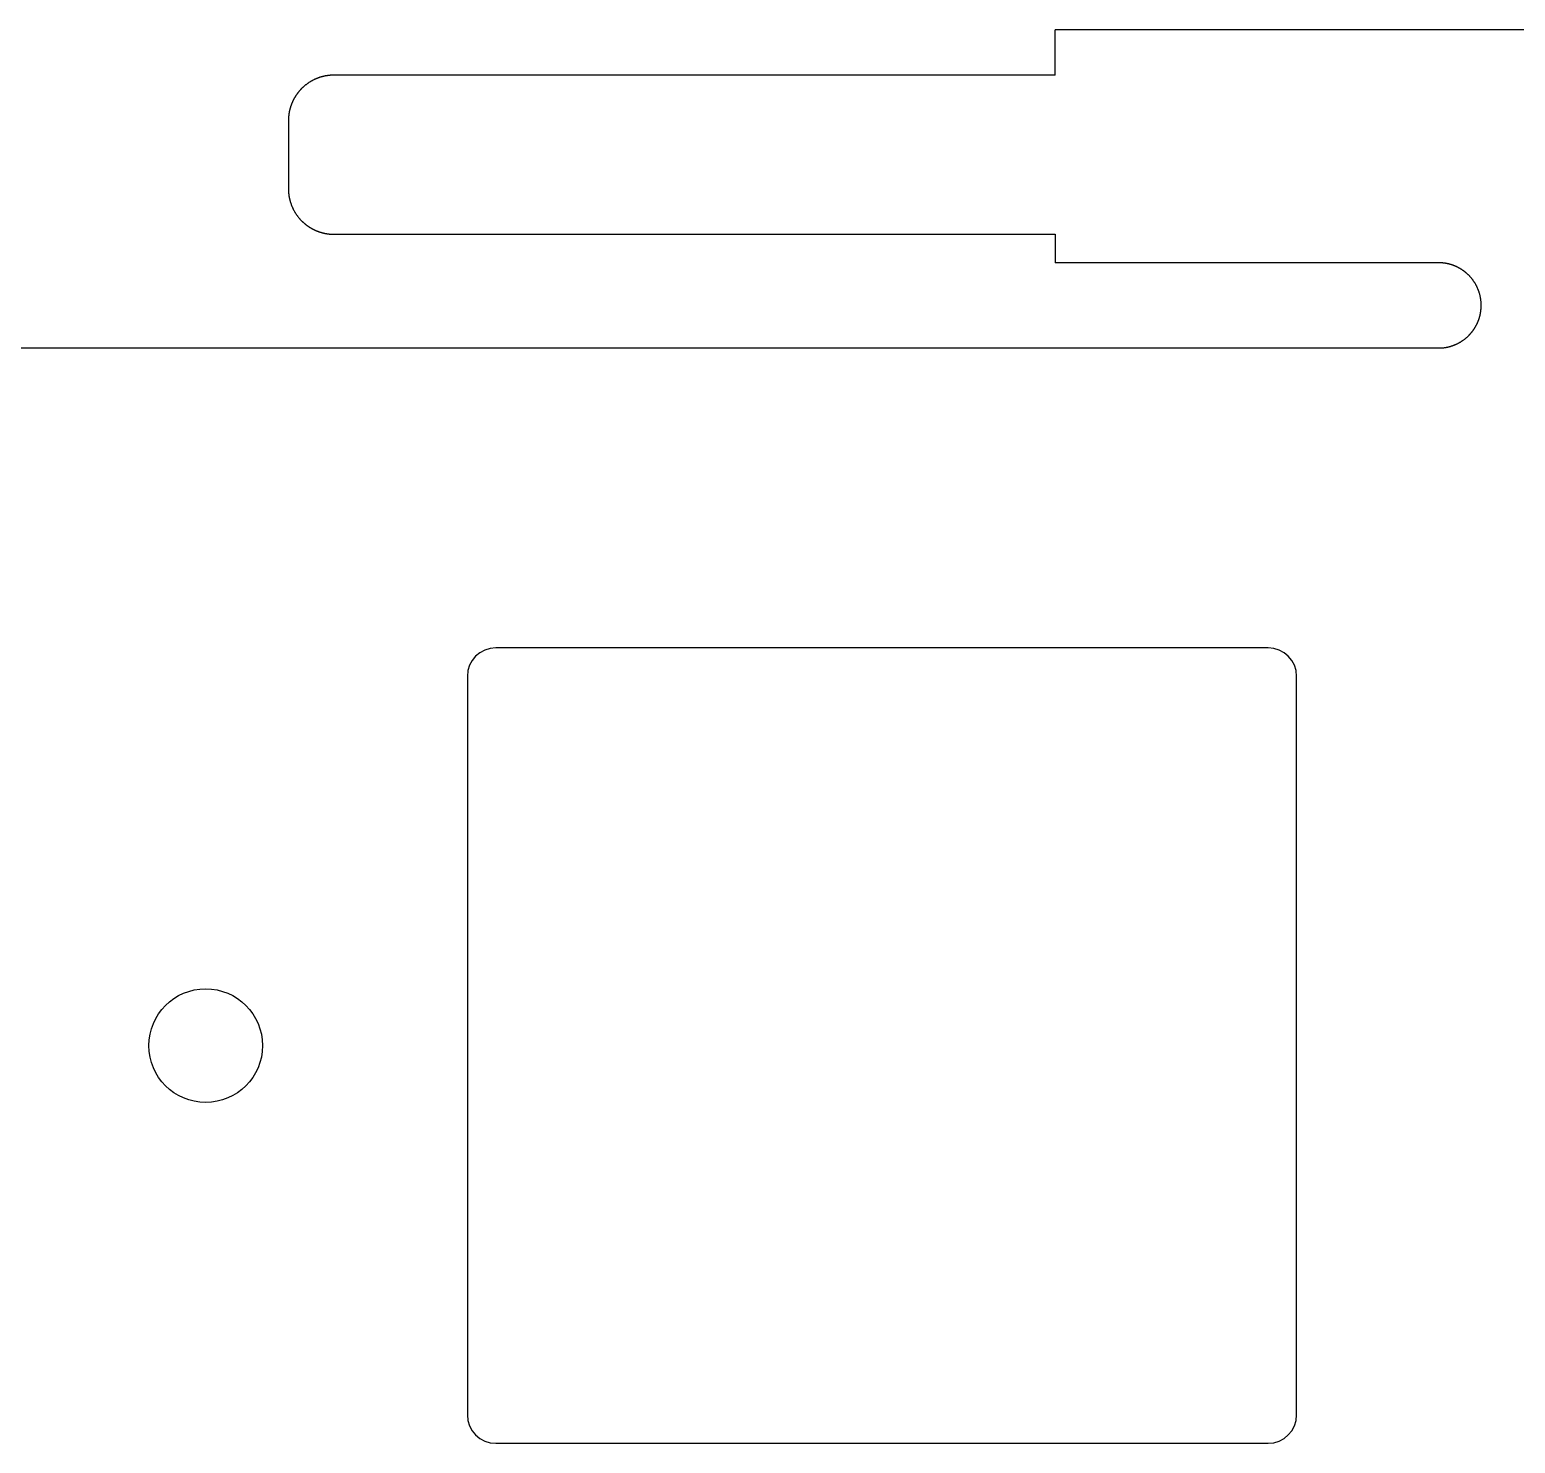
# Model space of a CAD drawing. Header units: millimetres. Extents: x -11 to 340, y -118 to 18.
# Drawn here: x 275.51 to 301.66, y -7 to 17.88 of the extents above; entities that cross this region are included whole.
import ezdxf

# ---------------------------------------------------------------- set-up
doc = ezdxf.new("R2010")
doc.units = ezdxf.units.MM
doc.header["$MEASUREMENT"] = 0
doc.layers.add('BLACK', color=7, linetype='CONTINUOUS')

msp = doc.modelspace()

# ---------------------------------------------------------------- linework, layer by layer
at = {"layer": 'BLACK', "linetype": 'Continuous'}
for p, q in [((293.5625, 17.082529), (293.5625, 17.882529)), ((323.5625, 17.882529), (293.5625, 17.882529)), ((280.51492, 17.00328), (280.507752, 16.999772)), ((280.522121, 17.006714), (280.51492, 17.00328)), ((280.529354, 17.010076), (280.522121, 17.006714)), ((280.536619, 17.013364), (280.529354, 17.010076)), ((280.543916, 17.016579), (280.536619, 17.013364)), ((280.551243, 17.01972), (280.543916, 17.016579)), ((280.5586, 17.022786), (280.551243, 17.01972)), ((280.565986, 17.025779), (280.5586, 17.022786)), ((280.573401, 17.028696), (280.565986, 17.025779)), ((280.580843, 17.031539), (280.573401, 17.028696)), ((280.588313, 17.034307), (280.580843, 17.031539)), ((280.59581, 17.036999), (280.588313, 17.034307)), ((280.603332, 17.039616), (280.59581, 17.036999)), ((280.61088, 17.042157), (280.603332, 17.039616)), ((280.618453, 17.044622), (280.61088, 17.042157)), ((280.62605, 17.047011), (280.618453, 17.044622)), ((280.63367, 17.049323), (280.62605, 17.047011)), ((280.641314, 17.051559), (280.63367, 17.049323)), ((280.64898, 17.053718), (280.641314, 17.051559)), ((280.656667, 17.055801), (280.64898, 17.053718)), ((280.664376, 17.057806), (280.656667, 17.055801)), ((280.672106, 17.059734), (280.664376, 17.057806)), ((280.679856, 17.061585), (280.672106, 17.059734)), ((280.687625, 17.063358), (280.679856, 17.061585)), ((280.695413, 17.065054), (280.687625, 17.063358)), ((280.70322, 17.066672), (280.695413, 17.065054)), ((280.711045, 17.068212), (280.70322, 17.066672)), ((280.718888, 17.069674), (280.711045, 17.068212)), ((280.726747, 17.071058), (280.718888, 17.069674)), ((280.734623, 17.072364), (280.726747, 17.071058)), ((280.742515, 17.073591), (280.734623, 17.072364)), ((280.750422, 17.07474), (280.742515, 17.073591)), ((280.758345, 17.07581), (280.750422, 17.07474)), ((280.766282, 17.076802), (280.758345, 17.07581)), ((280.774233, 17.077715), (280.766282, 17.076802)), ((280.782197, 17.078549), (280.774233, 17.077715)), ((280.790175, 17.079304), (280.782197, 17.078549)), ((280.798166, 17.07998), (280.790175, 17.079304)), ((280.806169, 17.080576), (280.798166, 17.07998)), ((280.814184, 17.081094), (280.806169, 17.080576)), ((280.82221, 17.081532), (280.814184, 17.081094)), ((280.830247, 17.081891), (280.82221, 17.081532)), ((280.838296, 17.08217), (280.830247, 17.081891)), ((280.846354, 17.082369), (280.838296, 17.08217)), ((280.854422, 17.082489), (280.846354, 17.082369)), ((280.8625, 17.082529), (280.854422, 17.082489)), ((293.5625, 17.082529), (280.8625, 17.082529)), ((280.207062, 16.741343), (280.20477, 16.738058)), ((280.209371, 16.744618), (280.207062, 16.741343)), ((280.211696, 16.747881), (280.209371, 16.744618)), ((280.214038, 16.751133), (280.211696, 16.747881)), ((280.216396, 16.754373), (280.214038, 16.751133)), ((280.21877, 16.757602), (280.216396, 16.754373)), ((280.221161, 16.760819), (280.21877, 16.757602)), ((280.223568, 16.764025), (280.221161, 16.760819)), ((280.225991, 16.767218), (280.223568, 16.764025)), ((280.22843, 16.7704), (280.225991, 16.767218)), ((280.230885, 16.773569), (280.22843, 16.7704)), ((280.233356, 16.776727), (280.230885, 16.773569)), ((280.235843, 16.779873), (280.233356, 16.776727)), ((280.238346, 16.783006), (280.235843, 16.779873)), ((280.240864, 16.786127), (280.238346, 16.783006)), ((280.243399, 16.789235), (280.240864, 16.786127)), ((280.245948, 16.792331), (280.243399, 16.789235)), ((280.248514, 16.795415), (280.245948, 16.792331)), ((280.251094, 16.798485), (280.248514, 16.795415)), ((280.253691, 16.801543), (280.251094, 16.798485)), ((280.256302, 16.804588), (280.253691, 16.801543)), ((280.258929, 16.80762), (280.256302, 16.804588)), ((280.261571, 16.810639), (280.258929, 16.80762)), ((280.264228, 16.813645), (280.261571, 16.810639)), ((280.2669, 16.816638), (280.264228, 16.813645)), ((280.269587, 16.819617), (280.2669, 16.816638)), ((280.272289, 16.822583), (280.269587, 16.819617)), ((280.275006, 16.825536), (280.272289, 16.822583)), ((280.277737, 16.828475), (280.275006, 16.825536)), ((280.280484, 16.831401), (280.277737, 16.828475)), ((280.283244, 16.834312), (280.280484, 16.831401)), ((280.28602, 16.83721), (280.283244, 16.834312)), ((280.288809, 16.840095), (280.28602, 16.83721)), ((280.291613, 16.842965), (280.288809, 16.840095)), ((280.294431, 16.845821), (280.291613, 16.842965)), ((280.30011, 16.851491), (280.294431, 16.845821)), ((280.305846, 16.857104), (280.30011, 16.851491)), ((280.311636, 16.86266), (280.305846, 16.857104)), ((280.317482, 16.868157), (280.311636, 16.86266)), ((280.323381, 16.873595), (280.317482, 16.868157)), ((280.329334, 16.878974), (280.323381, 16.873595)), ((280.33534, 16.884292), (280.329334, 16.878974)), ((280.341398, 16.889551), (280.33534, 16.884292)), ((280.347507, 16.894747), (280.341398, 16.889551)), ((280.353668, 16.899882), (280.347507, 16.894747)), ((280.359878, 16.904955), (280.353668, 16.899882)), ((280.366138, 16.909965), (280.359878, 16.904955)), ((280.372446, 16.914911), (280.366138, 16.909965)), ((280.378802, 16.919793), (280.372446, 16.914911)), ((280.385206, 16.924611), (280.378802, 16.919793)), ((280.391656, 16.929364), (280.385206, 16.924611)), ((280.398153, 16.934051), (280.391656, 16.929364)), ((280.404694, 16.938673), (280.398153, 16.934051)), ((280.41128, 16.943227), (280.404694, 16.938673)), ((280.417909, 16.947715), (280.41128, 16.943227)), ((280.424582, 16.952136), (280.417909, 16.947715)), ((280.431297, 16.956489), (280.424582, 16.952136)), ((280.438053, 16.960773), (280.431297, 16.956489)), ((280.444851, 16.964989), (280.438053, 16.960773)), ((280.451688, 16.969135), (280.444851, 16.964989)), ((280.458565, 16.973212), (280.451688, 16.969135)), ((280.465481, 16.977219), (280.458565, 16.973212)), ((280.472435, 16.981156), (280.465481, 16.977219)), ((280.479427, 16.985022), (280.472435, 16.981156)), ((280.486455, 16.988817), (280.479427, 16.985022)), ((280.493519, 16.992541), (280.486455, 16.988817)), ((280.500618, 16.996192), (280.493519, 16.992541)), ((280.507752, 16.999772), (280.500618, 16.996192)), ((280.086481, 16.477718), (280.085521, 16.473846)), ((280.087461, 16.481583), (280.086481, 16.477718)), ((280.08846, 16.485444), (280.087461, 16.481583)), ((280.089478, 16.489298), (280.08846, 16.485444)), ((280.090515, 16.493149), (280.089478, 16.489298)), ((280.091572, 16.496992), (280.090515, 16.493149)), ((280.092648, 16.500832), (280.091572, 16.496992)), ((280.093743, 16.504664), (280.092648, 16.500832)), ((280.094858, 16.508493), (280.093743, 16.504664)), ((280.095991, 16.512314), (280.094858, 16.508493)), ((280.097144, 16.516131), (280.095991, 16.512314)), ((280.098316, 16.51994), (280.097144, 16.516131)), ((280.099507, 16.523746), (280.098316, 16.51994)), ((280.100717, 16.527543), (280.099507, 16.523746)), ((280.101947, 16.531336), (280.100717, 16.527543)), ((280.103195, 16.535121), (280.101947, 16.531336)), ((280.104462, 16.538902), (280.103195, 16.535121)), ((280.105748, 16.542674), (280.104462, 16.538902)), ((280.107054, 16.546442), (280.105748, 16.542674)), ((280.108378, 16.550201), (280.107054, 16.546442)), ((280.109721, 16.553956), (280.108378, 16.550201)), ((280.111083, 16.557703), (280.109721, 16.553956)), ((280.112464, 16.561444), (280.111083, 16.557703)), ((280.113864, 16.565177), (280.112464, 16.561444)), ((280.115282, 16.568905), (280.113864, 16.565177)), ((280.116719, 16.572624), (280.115282, 16.568905)), ((280.118176, 16.576338), (280.116719, 16.572624)), ((280.11965, 16.580042), (280.118176, 16.576338)), ((280.121144, 16.583742), (280.11965, 16.580042)), ((280.122656, 16.587432), (280.121144, 16.583742)), ((280.124187, 16.591117), (280.122656, 16.587432)), ((280.125736, 16.594793), (280.124187, 16.591117)), ((280.127304, 16.598462), (280.125736, 16.594793)), ((280.12889, 16.602123), (280.127304, 16.598462)), ((280.130495, 16.605777), (280.12889, 16.602123)), ((280.132118, 16.609422), (280.130495, 16.605777)), ((280.13376, 16.613061), (280.132118, 16.609422)), ((280.13542, 16.61669), (280.13376, 16.613061)), ((280.137098, 16.620313), (280.13542, 16.61669)), ((280.138795, 16.623926), (280.137098, 16.620313)), ((280.14051, 16.627532), (280.138795, 16.623926)), ((280.142243, 16.631129), (280.14051, 16.627532)), ((280.143995, 16.634719), (280.142243, 16.631129)), ((280.145764, 16.638298), (280.143995, 16.634719)), ((280.147552, 16.641871), (280.145764, 16.638298)), ((280.149357, 16.645434), (280.147552, 16.641871)), ((280.151181, 16.648989), (280.149357, 16.645434)), ((280.153022, 16.652534), (280.151181, 16.648989)), ((280.154882, 16.656071), (280.153022, 16.652534)), ((280.156759, 16.659599), (280.154882, 16.656071)), ((280.158655, 16.663118), (280.156759, 16.659599)), ((280.160568, 16.666627), (280.158655, 16.663118)), ((280.162499, 16.670128), (280.160568, 16.666627)), ((280.164448, 16.673619), (280.162499, 16.670128)), ((280.166414, 16.677101), (280.164448, 16.673619)), ((280.168398, 16.680572), (280.166414, 16.677101)), ((280.1704, 16.684036), (280.168398, 16.680572)), ((280.172418, 16.687488), (280.1704, 16.684036)), ((280.174455, 16.690931), (280.172418, 16.687488)), ((280.176508, 16.694364), (280.174455, 16.690931)), ((280.17858, 16.697788), (280.176508, 16.694364)), ((280.180668, 16.7012), (280.17858, 16.697788)), ((280.182774, 16.704604), (280.180668, 16.7012)), ((280.184897, 16.707996), (280.182774, 16.704604)), ((280.187038, 16.711379), (280.184897, 16.707996)), ((280.189195, 16.714751), (280.187038, 16.711379)), ((280.191369, 16.718113), (280.189195, 16.714751)), ((280.19356, 16.721464), (280.191369, 16.718113)), ((280.195769, 16.724805), (280.19356, 16.721464)), ((280.197994, 16.728134), (280.195769, 16.724805)), ((280.200236, 16.731453), (280.197994, 16.728134)), ((280.202494, 16.73476), (280.200236, 16.731453)), ((280.20477, 16.738058), (280.202494, 16.73476)), ((280.062514, 16.287302), (280.0625, 16.283257)), ((280.0625, 16.283257), (280.0625, 16.282529)), ((280.0625, 16.282529), (280.0625, 15.082529)), ((280.062548, 16.291343), (280.062514, 16.287302)), ((280.062601, 16.295384), (280.062548, 16.291343)), ((280.062675, 16.29942), (280.062601, 16.295384)), ((280.062768, 16.303456), (280.062675, 16.29942)), ((280.062882, 16.307487), (280.062768, 16.303456)), ((280.063015, 16.311518), (280.062882, 16.307487)), ((280.063169, 16.315544), (280.063015, 16.311518)), ((280.063342, 16.31957), (280.063169, 16.315544)), ((280.063536, 16.32359), (280.063342, 16.31957)), ((280.063749, 16.327611), (280.063536, 16.32359)), ((280.063982, 16.331625), (280.063749, 16.327611)), ((280.064235, 16.33564), (280.063982, 16.331625)), ((280.064508, 16.339649), (280.064235, 16.33564)), ((280.064801, 16.343657), (280.064508, 16.339649)), ((280.065113, 16.34766), (280.064801, 16.343657)), ((280.065446, 16.351663), (280.065113, 16.34766)), ((280.065798, 16.35566), (280.065446, 16.351663)), ((280.06617, 16.359656), (280.065798, 16.35566)), ((280.066562, 16.363646), (280.06617, 16.359656)), ((280.066974, 16.367635), (280.066562, 16.363646)), ((280.067405, 16.371619), (280.066974, 16.367635)), ((280.067856, 16.375602), (280.067405, 16.371619)), ((280.068327, 16.379578), (280.067856, 16.375602)), ((280.068818, 16.383554), (280.068327, 16.379578)), ((280.069328, 16.387524), (280.068818, 16.383554)), ((280.069858, 16.391492), (280.069328, 16.387524)), ((280.070408, 16.395454), (280.069858, 16.391492)), ((280.070978, 16.399415), (280.070408, 16.395454)), ((280.071567, 16.40337), (280.070978, 16.399415)), ((280.072176, 16.407323), (280.071567, 16.40337)), ((280.072804, 16.41127), (280.072176, 16.407323)), ((280.073453, 16.415215), (280.072804, 16.41127)), ((280.07412, 16.419153), (280.073453, 16.415215)), ((280.074808, 16.42309), (280.07412, 16.419153)), ((280.075515, 16.427021), (280.074808, 16.42309)), ((280.076242, 16.430949), (280.075515, 16.427021)), ((280.076987, 16.434871), (280.076242, 16.430949)), ((280.077753, 16.43879), (280.076987, 16.434871)), ((280.078538, 16.442703), (280.077753, 16.43879)), ((280.079343, 16.446614), (280.078538, 16.442703)), ((280.080167, 16.450518), (280.079343, 16.446614)), ((280.081011, 16.454419), (280.080167, 16.450518)), ((280.081874, 16.458313), (280.081011, 16.454419)), ((280.082757, 16.462205), (280.081874, 16.458313)), ((280.083659, 16.46609), (280.082757, 16.462205)), ((280.08458, 16.469972), (280.083659, 16.46609)), ((280.085521, 16.473846), (280.08458, 16.469972)), ((280.0625, 15.082529), (280.06254, 15.074451)), ((280.06254, 15.074451), (280.06266, 15.066383)), ((280.06266, 15.066383), (280.062859, 15.058325)), ((280.062859, 15.058325), (280.063138, 15.050276)), ((280.063138, 15.050276), (280.063497, 15.042239)), ((280.063497, 15.042239), (280.063935, 15.034213)), ((280.063935, 15.034213), (280.064453, 15.026198)), ((280.064453, 15.026198), (280.065049, 15.018195)), ((280.065049, 15.018195), (280.065725, 15.010204)), ((280.065725, 15.010204), (280.06648, 15.002226)), ((280.06648, 15.002226), (280.067314, 14.994262)), ((280.067314, 14.994262), (280.068227, 14.986311)), ((280.068227, 14.986311), (280.069219, 14.978374)), ((280.069219, 14.978374), (280.070289, 14.970451)), ((280.070289, 14.970451), (280.071438, 14.962544)), ((280.071438, 14.962544), (280.072665, 14.954652)), ((280.072665, 14.954652), (280.073971, 14.946776)), ((280.073971, 14.946776), (280.075355, 14.938917)), ((280.075355, 14.938917), (280.076817, 14.931074)), ((280.076817, 14.931074), (280.078357, 14.923249)), ((280.078357, 14.923249), (280.079975, 14.915442)), ((280.079975, 14.915442), (280.081671, 14.907654)), ((280.081671, 14.907654), (280.083444, 14.899884)), ((280.083444, 14.899884), (280.085295, 14.892135)), ((280.085295, 14.892135), (280.087223, 14.884405)), ((280.087223, 14.884405), (280.089228, 14.876696)), ((280.089228, 14.876696), (280.091311, 14.869008)), ((280.091311, 14.869008), (280.09347, 14.861343)), ((280.09347, 14.861343), (280.095706, 14.853699)), ((280.095706, 14.853699), (280.098018, 14.846079)), ((280.098018, 14.846079), (280.100407, 14.838482)), ((280.100407, 14.838482), (280.102872, 14.830909)), ((280.102872, 14.830909), (280.105413, 14.823361)), ((280.105413, 14.823361), (280.10803, 14.815839)), ((280.10803, 14.815839), (280.110722, 14.808342)), ((280.110722, 14.808342), (280.11349, 14.800872)), ((280.11349, 14.800872), (280.116333, 14.79343)), ((280.116333, 14.79343), (280.11925, 14.786015)), ((280.11925, 14.786015), (280.122243, 14.778629)), ((280.122243, 14.778629), (280.125309, 14.771272)), ((280.125309, 14.771272), (280.12845, 14.763945)), ((280.12845, 14.763945), (280.131665, 14.756648)), ((280.131665, 14.756648), (280.134953, 14.749383)), ((280.134953, 14.749383), (280.138315, 14.74215)), ((280.138315, 14.74215), (280.141749, 14.734949)), ((280.141749, 14.734949), (280.145257, 14.727781)), ((280.145257, 14.727781), (280.148837, 14.720647)), ((280.148837, 14.720647), (280.152488, 14.713548)), ((280.152488, 14.713548), (280.156212, 14.706484)), ((280.156212, 14.706484), (280.160007, 14.699456)), ((280.160007, 14.699456), (280.163873, 14.692464)), ((280.163873, 14.692464), (280.16781, 14.68551)), ((280.16781, 14.68551), (280.171817, 14.678594)), ((280.171817, 14.678594), (280.175894, 14.671717)), ((280.175894, 14.671717), (280.18004, 14.66488)), ((280.18004, 14.66488), (280.184256, 14.658082)), ((280.184256, 14.658082), (280.18854, 14.651326)), ((280.18854, 14.651326), (280.192893, 14.644611)), ((280.192893, 14.644611), (280.197314, 14.637938)), ((280.197314, 14.637938), (280.201801, 14.631309)), ((280.201801, 14.631309), (280.206356, 14.624723)), ((280.206356, 14.624723), (280.210978, 14.618182)), ((280.210978, 14.618182), (280.215665, 14.611685)), ((280.215665, 14.611685), (280.220418, 14.605235)), ((280.220418, 14.605235), (280.225236, 14.598832)), ((280.225236, 14.598832), (280.230118, 14.592475)), ((280.230118, 14.592475), (280.235064, 14.586167)), ((280.235064, 14.586167), (280.240074, 14.579907)), ((280.240074, 14.579907), (280.245147, 14.573697)), ((280.245147, 14.573697), (280.250282, 14.567537)), ((280.250282, 14.567537), (280.255478, 14.561427)), ((280.255478, 14.561427), (280.260736, 14.555369)), ((280.260736, 14.555369), (280.266055, 14.549363)), ((280.266055, 14.549363), (280.271434, 14.54341)), ((280.271434, 14.54341), (280.276872, 14.537511)), ((280.276872, 14.537511), (280.282369, 14.531665)), ((280.282369, 14.531665), (280.287925, 14.525875)), ((280.287925, 14.525875), (280.293538, 14.52014)), ((280.293538, 14.52014), (280.299208, 14.514461)), ((280.299208, 14.514461), (280.302064, 14.511642)), ((280.302064, 14.511642), (280.304934, 14.508838)), ((280.304934, 14.508838), (280.307818, 14.506049)), ((280.307818, 14.506049), (280.310717, 14.503273)), ((280.310717, 14.503273), (280.313628, 14.500513)), ((280.313628, 14.500513), (280.316554, 14.497766)), ((280.316554, 14.497766), (280.319493, 14.495035)), ((280.319493, 14.495035), (280.322446, 14.492318)), ((280.322446, 14.492318), (280.325412, 14.489616)), ((280.325412, 14.489616), (280.328391, 14.486929)), ((280.328391, 14.486929), (280.331384, 14.484257)), ((280.331384, 14.484257), (280.33439, 14.4816)), ((280.33439, 14.4816), (280.337409, 14.478958)), ((280.337409, 14.478958), (280.340441, 14.476331)), ((280.340441, 14.476331), (280.343486, 14.47372)), ((280.343486, 14.47372), (280.346544, 14.471123)), ((280.346544, 14.471123), (280.349614, 14.468543)), ((280.349614, 14.468543), (280.352698, 14.465977)), ((280.352698, 14.465977), (280.355794, 14.463428)), ((280.355794, 14.463428), (280.358902, 14.460893)), ((280.358902, 14.460893), (280.362023, 14.458375)), ((280.362023, 14.458375), (280.365156, 14.455872)), ((280.365156, 14.455872), (280.368302, 14.453385)), ((280.368302, 14.453385), (280.371459, 14.450914)), ((280.371459, 14.450914), (280.374629, 14.448459)), ((280.374629, 14.448459), (280.377811, 14.44602)), ((280.377811, 14.44602), (280.381004, 14.443597)), ((280.381004, 14.443597), (280.38421, 14.44119)), ((280.38421, 14.44119), (280.387427, 14.438799)), ((280.387427, 14.438799), (280.390656, 14.436425)), ((280.390656, 14.436425), (280.393896, 14.434067)), ((280.393896, 14.434067), (280.397148, 14.431725)), ((280.397148, 14.431725), (280.400411, 14.4294)), ((280.400411, 14.4294), (280.403686, 14.427091)), ((280.403686, 14.427091), (280.406971, 14.424799)), ((280.406971, 14.424799), (280.410269, 14.422523)), ((280.410269, 14.422523), (280.413576, 14.420265)), ((280.413576, 14.420265), (280.416895, 14.418023)), ((280.416895, 14.418023), (280.420224, 14.415798)), ((280.420224, 14.415798), (280.423565, 14.413589)), ((280.423565, 14.413589), (280.426916, 14.411398)), ((280.426916, 14.411398), (280.430278, 14.409224)), ((280.430278, 14.409224), (280.43365, 14.407067)), ((280.43365, 14.407067), (280.437033, 14.404926)), ((280.437033, 14.404926), (280.440425, 14.402804)), ((280.440425, 14.402804), (280.443829, 14.400697)), ((280.443829, 14.400697), (280.447241, 14.398609)), ((280.447241, 14.398609), (280.450665, 14.396538)), ((280.450665, 14.396538), (280.454098, 14.394484)), ((280.454098, 14.394484), (280.457541, 14.392447)), ((280.457541, 14.392447), (280.460993, 14.390429)), ((280.460993, 14.390429), (280.464457, 14.388427)), ((280.464457, 14.388427), (280.467928, 14.386443)), ((280.467928, 14.386443), (280.47141, 14.384477)), ((280.47141, 14.384477), (280.474901, 14.382528)), ((280.474901, 14.382528), (280.478402, 14.380597)), ((280.478402, 14.380597), (280.481911, 14.378684)), ((280.481911, 14.378684), (280.48543, 14.376789)), ((280.48543, 14.376789), (280.488957, 14.374911)), ((280.488957, 14.374911), (280.492495, 14.373051)), ((280.492495, 14.373051), (280.49604, 14.37121)), ((280.49604, 14.37121), (280.499595, 14.369386)), ((280.499595, 14.369386), (280.503158, 14.367581)), ((280.503158, 14.367581), (280.506731, 14.365793)), ((280.506731, 14.365793), (280.51031, 14.364024)), ((280.51031, 14.364024), (280.5139, 14.362272)), ((280.5139, 14.362272), (280.517497, 14.360539)), ((280.517497, 14.360539), (280.521103, 14.358824)), ((280.521103, 14.358824), (280.524716, 14.357127)), ((280.524716, 14.357127), (280.528339, 14.355449)), ((280.528339, 14.355449), (280.531968, 14.353789)), ((280.531968, 14.353789), (280.535607, 14.352147)), ((280.535607, 14.352147), (280.539252, 14.350524)), ((280.539252, 14.350524), (280.542906, 14.348919)), ((280.542906, 14.348919), (280.546567, 14.347333)), ((280.546567, 14.347333), (280.550236, 14.345765)), ((280.550236, 14.345765), (280.553912, 14.344216)), ((280.553912, 14.344216), (280.557597, 14.342685)), ((280.557597, 14.342685), (280.561287, 14.341173)), ((280.561287, 14.341173), (280.564987, 14.339679)), ((280.564987, 14.339679), (280.568691, 14.338205)), ((280.568691, 14.338205), (280.572405, 14.336748)), ((280.572405, 14.336748), (280.576124, 14.335311)), ((280.576124, 14.335311), (280.579852, 14.333893)), ((280.579852, 14.333893), (280.583585, 14.332493)), ((280.583585, 14.332493), (280.587326, 14.331112)), ((280.587326, 14.331112), (280.591073, 14.32975)), ((280.591073, 14.32975), (280.594828, 14.328407)), ((280.594828, 14.328407), (280.598587, 14.327083)), ((280.598587, 14.327083), (280.602355, 14.325777)), ((280.602355, 14.325777), (280.606127, 14.324491)), ((280.606127, 14.324491), (280.609908, 14.323224)), ((280.609908, 14.323224), (280.613693, 14.321976)), ((280.613693, 14.321976), (280.617486, 14.320746)), ((280.617486, 14.320746), (280.621283, 14.319536)), ((280.621283, 14.319536), (280.625089, 14.318345)), ((280.625089, 14.318345), (280.628898, 14.317173)), ((280.628898, 14.317173), (280.632715, 14.31602)), ((280.632715, 14.31602), (280.636536, 14.314887)), ((280.636536, 14.314887), (280.640365, 14.313772)), ((280.640365, 14.313772), (280.644197, 14.312677)), ((280.644197, 14.312677), (280.648037, 14.311601)), ((280.648037, 14.311601), (280.65188, 14.310544)), ((280.65188, 14.310544), (280.655731, 14.309507)), ((280.655731, 14.309507), (280.659585, 14.308489)), ((280.659585, 14.308489), (280.663446, 14.30749)), ((280.663446, 14.30749), (280.667311, 14.30651)), ((280.667311, 14.30651), (280.671183, 14.30555)), ((280.671183, 14.30555), (280.675057, 14.304609)), ((280.675057, 14.304609), (280.678939, 14.303688)), ((280.678939, 14.303688), (280.682824, 14.302786)), ((280.682824, 14.302786), (280.686716, 14.301903)), ((280.686716, 14.301903), (280.69061, 14.30104)), ((280.69061, 14.30104), (280.694512, 14.300196)), ((280.694512, 14.300196), (280.698415, 14.299372)), ((280.698415, 14.299372), (280.702326, 14.298567)), ((280.702326, 14.298567), (280.706239, 14.297782)), ((280.706239, 14.297782), (280.710158, 14.297016)), ((280.710158, 14.297016), (280.71408, 14.296271)), ((280.71408, 14.296271), (280.718008, 14.295544)), ((280.718008, 14.295544), (280.721939, 14.294837)), ((280.721939, 14.294837), (280.725876, 14.294149)), ((280.725876, 14.294149), (280.729814, 14.293482)), ((280.729814, 14.293482), (280.733759, 14.292833)), ((280.733759, 14.292833), (280.737706, 14.292205)), ((280.737706, 14.292205), (280.741659, 14.291596)), ((280.741659, 14.291596), (280.745614, 14.291007)), ((280.745614, 14.291007), (280.749575, 14.290437)), ((280.749575, 14.290437), (280.753537, 14.289887)), ((280.753537, 14.289887), (280.757505, 14.289357)), ((280.757505, 14.289357), (280.761475, 14.288847)), ((280.761475, 14.288847), (280.765451, 14.288356)), ((280.765451, 14.288356), (280.769427, 14.287885)), ((280.769427, 14.287885), (280.77341, 14.287434)), ((280.77341, 14.287434), (280.777394, 14.287003)), ((280.777394, 14.287003), (280.781383, 14.286591)), ((280.781383, 14.286591), (280.785373, 14.286199)), ((280.785373, 14.286199), (280.789369, 14.285827)), ((280.789369, 14.285827), (280.793366, 14.285475)), ((280.793366, 14.285475), (280.797369, 14.285142)), ((280.797369, 14.285142), (280.801372, 14.28483)), ((280.801372, 14.28483), (280.80538, 14.284537)), ((280.80538, 14.284537), (280.809389, 14.284264)), ((280.809389, 14.284264), (280.813404, 14.284011)), ((280.813404, 14.284011), (280.817419, 14.283778)), ((280.817419, 14.283778), (280.821439, 14.283565)), ((280.821439, 14.283565), (280.825459, 14.283371)), ((280.825459, 14.283371), (280.829485, 14.283198)), ((280.829485, 14.283198), (280.833511, 14.283044)), ((280.833511, 14.283044), (280.837542, 14.282911)), ((280.837542, 14.282911), (280.841573, 14.282797)), ((280.841573, 14.282797), (280.845609, 14.282704)), ((280.845609, 14.282704), (280.849645, 14.28263)), ((280.849645, 14.28263), (280.853686, 14.282577)), ((280.853686, 14.282577), (280.857727, 14.282543)), ((280.857727, 14.282543), (280.861772, 14.282529)), ((280.861772, 14.282529), (280.8625, 14.282529)), ((280.8625, 14.282529), (293.5625, 14.282529)), ((293.5625, 14.282529), (293.5625, 13.78)), ((300.3125, 13.78), (293.5625, 13.78)), ((300.313297, 13.78), (300.3125, 13.78)), ((300.317214, 13.779985), (300.313297, 13.78)), ((300.321126, 13.779951), (300.317214, 13.779985)), ((300.325039, 13.779897), (300.321126, 13.779951)), ((300.328947, 13.779823), (300.325039, 13.779897)), ((300.332854, 13.779729), (300.328947, 13.779823)), ((300.336757, 13.779615), (300.332854, 13.779729)), ((300.340659, 13.779481), (300.336757, 13.779615)), ((300.344556, 13.779327), (300.340659, 13.779481)), ((300.348454, 13.779153), (300.344556, 13.779327)), ((300.352346, 13.77896), (300.348454, 13.779153)), ((300.356237, 13.778746), (300.352346, 13.77896)), ((300.360123, 13.778512), (300.356237, 13.778746)), ((300.364009, 13.778259), (300.360123, 13.778512)), ((300.36789, 13.777986), (300.364009, 13.778259)), ((300.37177, 13.777692), (300.36789, 13.777986)), ((300.375644, 13.777379), (300.37177, 13.777692)), ((300.379518, 13.777047), (300.375644, 13.777379)), ((300.383386, 13.776694), (300.379518, 13.777047)), ((300.387253, 13.776321), (300.383386, 13.776694)), ((300.391114, 13.775929), (300.387253, 13.776321)), ((300.394975, 13.775517), (300.391114, 13.775929)), ((300.39883, 13.775085), (300.394975, 13.775517)), ((300.402683, 13.774634), (300.39883, 13.775085)), ((300.406531, 13.774162), (300.402683, 13.774634)), ((300.410378, 13.773671), (300.406531, 13.774162)), ((300.414218, 13.77316), (300.410378, 13.773671)), ((300.418058, 13.77263), (300.414218, 13.77316)), ((300.421891, 13.77208), (300.418058, 13.77263)), ((300.425722, 13.77151), (300.421891, 13.77208)), ((300.429548, 13.77092), (300.425722, 13.77151)), ((300.433371, 13.770311), (300.429548, 13.77092)), ((300.437189, 13.769682), (300.433371, 13.770311)), ((300.441004, 13.769034), (300.437189, 13.769682)), ((300.444813, 13.768366), (300.441004, 13.769034)), ((300.448621, 13.767678), (300.444813, 13.768366)), ((300.452421, 13.766971), (300.448621, 13.767678)), ((300.45622, 13.766244), (300.452421, 13.766971)), ((300.460012, 13.765498), (300.45622, 13.766244)), ((300.463801, 13.764732), (300.460012, 13.765498)), ((300.467584, 13.763947), (300.463801, 13.764732)), ((300.471365, 13.763142), (300.467584, 13.763947)), ((300.475138, 13.762318), (300.471365, 13.763142)), ((300.478909, 13.761474), (300.475138, 13.762318)), ((300.482673, 13.760611), (300.478909, 13.761474)), ((300.486434, 13.759728), (300.482673, 13.760611)), ((300.490188, 13.758826), (300.486434, 13.759728)), ((300.49394, 13.757904), (300.490188, 13.758826)), ((300.497683, 13.756964), (300.49394, 13.757904)), ((300.501424, 13.756004), (300.497683, 13.756964)), ((300.505158, 13.755024), (300.501424, 13.756004)), ((300.508888, 13.754025), (300.505158, 13.755024)), ((300.512611, 13.753008), (300.508888, 13.754025)), ((300.51633, 13.75197), (300.512611, 13.753008)), ((300.520042, 13.750914), (300.51633, 13.75197)), ((300.52375, 13.749838), (300.520042, 13.750914)), ((300.52745, 13.748743), (300.52375, 13.749838)), ((300.531147, 13.747629), (300.52745, 13.748743)), ((300.534836, 13.746496), (300.531147, 13.747629)), ((300.538521, 13.745343), (300.534836, 13.746496)), ((300.542197, 13.744172), (300.538521, 13.745343)), ((300.54587, 13.742981), (300.542197, 13.744172)), ((300.549535, 13.741772), (300.54587, 13.742981)), ((300.553195, 13.740543), (300.549535, 13.741772)), ((300.556847, 13.739296), (300.553195, 13.740543)), ((300.560494, 13.738029), (300.556847, 13.739296)), ((300.564133, 13.736744), (300.560494, 13.738029)), ((300.567768, 13.735439), (300.564133, 13.736744)), ((300.571394, 13.734116), (300.567768, 13.735439)), ((300.575015, 13.732774), (300.571394, 13.734116)), ((300.578627, 13.731413), (300.575015, 13.732774)), ((300.582234, 13.730033), (300.578627, 13.731413)), ((300.585832, 13.728635), (300.582234, 13.730033)), ((300.589426, 13.727218), (300.585832, 13.728635)), ((300.59301, 13.725782), (300.589426, 13.727218)), ((300.596588, 13.724327), (300.59301, 13.725782)), ((300.600158, 13.722854), (300.596588, 13.724327)), ((300.603722, 13.721362), (300.600158, 13.722854)), ((300.607277, 13.719852), (300.603722, 13.721362)), ((300.610826, 13.718323), (300.607277, 13.719852)), ((300.614365, 13.716776), (300.610826, 13.718323)), ((300.617899, 13.715209), (300.614365, 13.716776)), ((300.621422, 13.713625), (300.617899, 13.715209)), ((300.62494, 13.712022), (300.621422, 13.713625)), ((300.628448, 13.710402), (300.62494, 13.712022)), ((300.63195, 13.708762), (300.628448, 13.710402)), ((300.635441, 13.707105), (300.63195, 13.708762)), ((300.638926, 13.705428), (300.635441, 13.707105)), ((300.642401, 13.703735), (300.638926, 13.705428)), ((300.645869, 13.702022), (300.642401, 13.703735)), ((300.649327, 13.700292), (300.645869, 13.702022)), ((300.652778, 13.698543), (300.649327, 13.700292)), ((300.656219, 13.696777), (300.652778, 13.698543)), ((300.659653, 13.694993), (300.656219, 13.696777)), ((300.663076, 13.693191), (300.659653, 13.694993)), ((300.666491, 13.69137), (300.663076, 13.693191)), ((300.669896, 13.689533), (300.666491, 13.69137)), ((300.673293, 13.687676), (300.669896, 13.689533)), ((300.67668, 13.685803), (300.673293, 13.687676)), ((300.680058, 13.683912), (300.67668, 13.685803)), ((300.683426, 13.682003), (300.680058, 13.683912)), ((300.686786, 13.680076), (300.683426, 13.682003)), ((300.690134, 13.678132), (300.686786, 13.680076)), ((300.693474, 13.676171), (300.690134, 13.678132)), ((300.696803, 13.674192), (300.693474, 13.676171)), ((300.700124, 13.672195), (300.696803, 13.674192)), ((300.703433, 13.670182), (300.700124, 13.672195)), ((300.706733, 13.66815), (300.703433, 13.670182)), ((300.710022, 13.666102), (300.706733, 13.66815)), ((300.713302, 13.664037), (300.710022, 13.666102)), ((300.71657, 13.661954), (300.713302, 13.664037)), ((300.719829, 13.659854), (300.71657, 13.661954)), ((300.723077, 13.657738), (300.719829, 13.659854)), ((300.726314, 13.655604), (300.723077, 13.657738)), ((300.72954, 13.653454), (300.726314, 13.655604)), ((300.732756, 13.651286), (300.72954, 13.653454)), ((300.735961, 13.649102), (300.732756, 13.651286)), ((300.739155, 13.646901), (300.735961, 13.649102)), ((300.742337, 13.644684), (300.739155, 13.646901)), ((300.745509, 13.64245), (300.742337, 13.644684)), ((300.748669, 13.6402), (300.745509, 13.64245)), ((300.751818, 13.637932), (300.748669, 13.6402)), ((300.754955, 13.635649), (300.751818, 13.637932)), ((300.758081, 13.633349), (300.754955, 13.635649)), ((300.761195, 13.631033), (300.758081, 13.633349)), ((300.764297, 13.628701), (300.761195, 13.631033)), ((300.767388, 13.626352), (300.764297, 13.628701)), ((300.770467, 13.623988), (300.767388, 13.626352)), ((300.773533, 13.621607), (300.770467, 13.623988)), ((300.776588, 13.619211), (300.773533, 13.621607)), ((300.77963, 13.616799), (300.776588, 13.619211)), ((300.78266, 13.61437), (300.77963, 13.616799)), ((300.785677, 13.611927), (300.78266, 13.61437)), ((300.788683, 13.609467), (300.785677, 13.611927)), ((300.791675, 13.606992), (300.788683, 13.609467)), ((300.794655, 13.604502), (300.791675, 13.606992)), ((300.797623, 13.601996), (300.794655, 13.604502)), ((300.800577, 13.599474), (300.797623, 13.601996)), ((300.803519, 13.596938), (300.800577, 13.599474)), ((300.806447, 13.594386), (300.803519, 13.596938)), ((300.809363, 13.591819), (300.806447, 13.594386)), ((300.812265, 13.589237), (300.809363, 13.591819)), ((300.815154, 13.58664), (300.812265, 13.589237)), ((300.81803, 13.584028), (300.815154, 13.58664)), ((300.820892, 13.581401), (300.81803, 13.584028)), ((300.823741, 13.57876), (300.820892, 13.581401)), ((300.826576, 13.576103), (300.823741, 13.57876)), ((300.829398, 13.573433), (300.826576, 13.576103)), ((300.832205, 13.570747), (300.829398, 13.573433)), ((300.834999, 13.568048), (300.832205, 13.570747)), ((300.837779, 13.565334), (300.834999, 13.568048)), ((300.840545, 13.562605), (300.837779, 13.565334)), ((300.843297, 13.559863), (300.840545, 13.562605)), ((300.848758, 13.554335), (300.843297, 13.559863)), ((300.854162, 13.548752), (300.848758, 13.554335)), ((300.859508, 13.543114), (300.854162, 13.548752)), ((300.864795, 13.537422), (300.859508, 13.543114)), ((300.870022, 13.531676), (300.864795, 13.537422)), ((300.87519, 13.525876), (300.870022, 13.531676)), ((300.880298, 13.520025), (300.87519, 13.525876)), ((300.885344, 13.514121), (300.880298, 13.520025)), ((300.890329, 13.508167), (300.885344, 13.514121)), ((300.895251, 13.502163), (300.890329, 13.508167)), ((300.900111, 13.496109), (300.895251, 13.502163)), ((300.904907, 13.490006), (300.900111, 13.496109)), ((300.90964, 13.483855), (300.904907, 13.490006)), ((300.914307, 13.477657), (300.90964, 13.483855)), ((300.91891, 13.471413), (300.914307, 13.477657)), ((300.923448, 13.465122), (300.91891, 13.471413)), ((300.927919, 13.458786), (300.923448, 13.465122)), ((300.932324, 13.452406), (300.927919, 13.458786)), ((300.936662, 13.445983), (300.932324, 13.452406)), ((300.940932, 13.439516), (300.936662, 13.445983)), ((300.945134, 13.433007), (300.940932, 13.439516)), ((300.949269, 13.426456), (300.945134, 13.433007)), ((300.953334, 13.419865), (300.949269, 13.426456)), ((300.95733, 13.413234), (300.953334, 13.419865)), ((300.961256, 13.406564), (300.95733, 13.413234)), ((300.965113, 13.399855), (300.961256, 13.406564)), ((300.968899, 13.393108), (300.965113, 13.399855)), ((300.972614, 13.386324), (300.968899, 13.393108)), ((300.976257, 13.379504), (300.972614, 13.386324)), ((300.97983, 13.372648), (300.976257, 13.379504)), ((300.98333, 13.365757), (300.97983, 13.372648)), ((300.986758, 13.358832), (300.98333, 13.365757)), ((300.990114, 13.351873), (300.986758, 13.358832)), ((300.993396, 13.344882), (300.990114, 13.351873)), ((300.996606, 13.337858), (300.993396, 13.344882)), ((300.999742, 13.330803), (300.996606, 13.337858)), ((301.002804, 13.323718), (300.999742, 13.330803)), ((301.005792, 13.316602), (301.002804, 13.323718)), ((301.008706, 13.309457), (301.005792, 13.316602)), ((301.011545, 13.302283), (301.008706, 13.309457)), ((301.014309, 13.295081), (301.011545, 13.302283)), ((301.016999, 13.287852), (301.014309, 13.295081)), ((301.019612, 13.280597), (301.016999, 13.287852)), ((301.022151, 13.273315), (301.019612, 13.280597)), ((301.024613, 13.266007), (301.022151, 13.273315)), ((301.027, 13.258675), (301.024613, 13.266007)), ((301.02931, 13.251319), (301.027, 13.258675)), ((301.031545, 13.243939), (301.02931, 13.251319)), ((301.033702, 13.236536), (301.031545, 13.243939)), ((301.035783, 13.229111), (301.033702, 13.236536)), ((301.037787, 13.221664), (301.035783, 13.229111)), ((301.039714, 13.214196), (301.037787, 13.221664)), ((301.041564, 13.206708), (301.039714, 13.214196)), ((301.043336, 13.199199), (301.041564, 13.206708)), ((301.045031, 13.191671), (301.043336, 13.199199)), ((301.046648, 13.184124), (301.045031, 13.191671)), ((301.048187, 13.176559), (301.046648, 13.184124)), ((301.049649, 13.168976), (301.048187, 13.176559)), ((301.051032, 13.161376), (301.049649, 13.168976)), ((301.052337, 13.153759), (301.051032, 13.161376)), ((301.053564, 13.146125), (301.052337, 13.153759)), ((301.054713, 13.138476), (301.053564, 13.146125)), ((301.055783, 13.130812), (301.054713, 13.138476)), ((301.056774, 13.123133), (301.055783, 13.130812)), ((301.057687, 13.11544), (301.056774, 13.123133)), ((301.058521, 13.107732), (301.057687, 13.11544)), ((301.059275, 13.100012), (301.058521, 13.107732)), ((301.059951, 13.092279), (301.059275, 13.100012)), ((301.060548, 13.084533), (301.059951, 13.092279)), ((301.061065, 13.076775), (301.060548, 13.084533)), ((301.031243, 12.815049), (301.032338, 12.81875)), ((301.032338, 12.81875), (301.033414, 12.822458)), ((301.033414, 12.822458), (301.03447, 12.826169)), ((301.03447, 12.826169), (301.035508, 12.829889)), ((301.035508, 12.829889), (301.036525, 12.833612)), ((301.036525, 12.833612), (301.037524, 12.837342)), ((301.037524, 12.837342), (301.038504, 12.841075)), ((301.038504, 12.841075), (301.039464, 12.844816)), ((301.039464, 12.844816), (301.040404, 12.84856)), ((301.040404, 12.84856), (301.041326, 12.852311)), ((301.041326, 12.852311), (301.042228, 12.856065)), ((301.042228, 12.856065), (301.043111, 12.859827)), ((301.043111, 12.859827), (301.043974, 12.863591)), ((301.043974, 12.863591), (301.044818, 12.867362)), ((301.044818, 12.867362), (301.045642, 12.871135)), ((301.045642, 12.871135), (301.046447, 12.874916)), ((301.046447, 12.874916), (301.047232, 12.878698)), ((301.047232, 12.878698), (301.047998, 12.882488)), ((301.047998, 12.882488), (301.048744, 12.88628)), ((301.048744, 12.88628), (301.049471, 12.890079)), ((301.049471, 12.890079), (301.050178, 12.893879)), ((301.050178, 12.893879), (301.050866, 12.897686)), ((301.050866, 12.897686), (301.051534, 12.901495)), ((301.051534, 12.901495), (301.052182, 12.905311)), ((301.052182, 12.905311), (301.052811, 12.909128)), ((301.052811, 12.909128), (301.05342, 12.912952)), ((301.05342, 12.912952), (301.05401, 12.916777)), ((301.05401, 12.916777), (301.05458, 12.920609)), ((301.05458, 12.920609), (301.05513, 12.924442)), ((301.05513, 12.924442), (301.05566, 12.928281)), ((301.05566, 12.928281), (301.056171, 12.932122)), ((301.056171, 12.932122), (301.056662, 12.935969)), ((301.056662, 12.935969), (301.057134, 12.939816)), ((301.057134, 12.939816), (301.057585, 12.94367)), ((301.057585, 12.94367), (301.058017, 12.947525)), ((301.058017, 12.947525), (301.058429, 12.951385)), ((301.058429, 12.951385), (301.058821, 12.955247)), ((301.058821, 12.955247), (301.059194, 12.959114)), ((301.059194, 12.959114), (301.059547, 12.962982)), ((301.059547, 12.962982), (301.059879, 12.966856)), ((301.059879, 12.966856), (301.060192, 12.97073)), ((301.060192, 12.97073), (301.060486, 12.97461)), ((301.060486, 12.97461), (301.060759, 12.978491)), ((301.060759, 12.978491), (301.061012, 12.982376)), ((301.061012, 12.982376), (301.061246, 12.986263)), ((301.061503, 13.069006), (301.061065, 13.076775)), ((301.061246, 12.986263), (301.06146, 12.990154)), ((301.06146, 12.990154), (301.061653, 12.994046)), ((301.061862, 13.061225), (301.061503, 13.069006)), ((301.061653, 12.994046), (301.061827, 12.997943)), ((301.061827, 12.997943), (301.061981, 13.001841)), ((301.062141, 13.053434), (301.061862, 13.061225)), ((301.061981, 13.001841), (301.062115, 13.005743)), ((301.062115, 13.005743), (301.062229, 13.009646)), ((301.06234, 13.045632), (301.062141, 13.053434)), ((301.062229, 13.009646), (301.062323, 13.013553)), ((301.062323, 13.013553), (301.062397, 13.017461)), ((301.06246, 13.037821), (301.06234, 13.045632)), ((301.062397, 13.017461), (301.062451, 13.021373)), ((301.062451, 13.021373), (301.062485, 13.025286)), ((301.0625, 13.03), (301.06246, 13.037821)), ((301.062485, 13.025286), (301.0625, 13.029203)), ((301.0625, 13.029203), (301.0625, 13.03)), ((300.891967, 12.553817), (300.894427, 12.556822)), ((300.894427, 12.556822), (300.89687, 12.55984)), ((300.89687, 12.55984), (300.899299, 12.56287)), ((300.899299, 12.56287), (300.901711, 12.565912)), ((300.901711, 12.565912), (300.904107, 12.568967)), ((300.904107, 12.568967), (300.906488, 12.572033)), ((300.906488, 12.572033), (300.908852, 12.575112)), ((300.908852, 12.575112), (300.911201, 12.578202)), ((300.911201, 12.578202), (300.913533, 12.581305)), ((300.913533, 12.581305), (300.915849, 12.584419)), ((300.915849, 12.584419), (300.918149, 12.587545)), ((300.918149, 12.587545), (300.920432, 12.590682)), ((300.920432, 12.590682), (300.9227, 12.593831)), ((300.9227, 12.593831), (300.92495, 12.596991)), ((300.92495, 12.596991), (300.927184, 12.600163)), ((300.927184, 12.600163), (300.929401, 12.603345)), ((300.929401, 12.603345), (300.931603, 12.606539)), ((300.931603, 12.606539), (300.933786, 12.609743)), ((300.933786, 12.609743), (300.935954, 12.612959)), ((300.935954, 12.612959), (300.938104, 12.616185)), ((300.938104, 12.616185), (300.940238, 12.619423)), ((300.940238, 12.619423), (300.942354, 12.62267)), ((300.942354, 12.62267), (300.944454, 12.625929)), ((300.944454, 12.625929), (300.946537, 12.629198)), ((300.946537, 12.629198), (300.948602, 12.632477)), ((300.948602, 12.632477), (300.95065, 12.635766)), ((300.95065, 12.635766), (300.952682, 12.639067)), ((300.952682, 12.639067), (300.954695, 12.642376)), ((300.954695, 12.642376), (300.956692, 12.645696)), ((300.956692, 12.645696), (300.958671, 12.649025)), ((300.958671, 12.649025), (300.960632, 12.652366)), ((300.960632, 12.652366), (300.962576, 12.655714)), ((300.962576, 12.655714), (300.964503, 12.659074)), ((300.964503, 12.659074), (300.966412, 12.662441)), ((300.966412, 12.662441), (300.968303, 12.66582)), ((300.968303, 12.66582), (300.970176, 12.669206)), ((300.970176, 12.669206), (300.972033, 12.672604)), ((300.972033, 12.672604), (300.97387, 12.676009)), ((300.97387, 12.676009), (300.975691, 12.679424)), ((300.975691, 12.679424), (300.977493, 12.682847)), ((300.977493, 12.682847), (300.979277, 12.68628)), ((300.979277, 12.68628), (300.981043, 12.689721)), ((300.981043, 12.689721), (300.982792, 12.693172)), ((300.982792, 12.693172), (300.984522, 12.69663)), ((300.984522, 12.69663), (300.986235, 12.700098)), ((300.986235, 12.700098), (300.987928, 12.703573)), ((300.987928, 12.703573), (300.989605, 12.707058)), ((300.989605, 12.707058), (300.991262, 12.71055)), ((300.991262, 12.71055), (300.992902, 12.714052)), ((300.992902, 12.714052), (300.994522, 12.71756)), ((300.994522, 12.71756), (300.996125, 12.721077)), ((300.996125, 12.721077), (300.997709, 12.724601)), ((300.997709, 12.724601), (300.999276, 12.728135)), ((300.999276, 12.728135), (301.000823, 12.731674)), ((301.000823, 12.731674), (301.002352, 12.735223)), ((301.002352, 12.735223), (301.003862, 12.738778)), ((301.003862, 12.738778), (301.005354, 12.742342)), ((301.005354, 12.742342), (301.006827, 12.745911)), ((301.006827, 12.745911), (301.008282, 12.74949)), ((301.008282, 12.74949), (301.009718, 12.753074)), ((301.009718, 12.753074), (301.011135, 12.756667)), ((301.011135, 12.756667), (301.012533, 12.760266)), ((301.012533, 12.760266), (301.013913, 12.763873)), ((301.013913, 12.763873), (301.015274, 12.767485)), ((301.015274, 12.767485), (301.016616, 12.771106)), ((301.016616, 12.771106), (301.017939, 12.774732)), ((301.017939, 12.774732), (301.019244, 12.778366)), ((301.019244, 12.778366), (301.020529, 12.782005)), ((301.020529, 12.782005), (301.021796, 12.785653)), ((301.021796, 12.785653), (301.023043, 12.789305)), ((301.023043, 12.789305), (301.024272, 12.792965)), ((301.024272, 12.792965), (301.025481, 12.796629)), ((301.025481, 12.796629), (301.026672, 12.800302)), ((301.026672, 12.800302), (301.027843, 12.803979)), ((301.027843, 12.803979), (301.028996, 12.807664)), ((301.028996, 12.807664), (301.030129, 12.811352)), ((301.030129, 12.811352), (301.031243, 12.815049)), ((300.443876, 12.291468), (300.451476, 12.292851)), ((300.451476, 12.292851), (300.459059, 12.294313)), ((300.459059, 12.294313), (300.466625, 12.295852)), ((300.466625, 12.295852), (300.474172, 12.297469)), ((300.474172, 12.297469), (300.4817, 12.299164)), ((300.4817, 12.299164), (300.489208, 12.300936)), ((300.489208, 12.300936), (300.496697, 12.302786)), ((300.496697, 12.302786), (300.504165, 12.304713)), ((300.504165, 12.304713), (300.511612, 12.306717)), ((300.511612, 12.306717), (300.519037, 12.308798)), ((300.519037, 12.308798), (300.526439, 12.310955)), ((300.526439, 12.310955), (300.533819, 12.313189)), ((300.533819, 12.313189), (300.541176, 12.3155)), ((300.541176, 12.3155), (300.548508, 12.317887)), ((300.548508, 12.317887), (300.555815, 12.320349)), ((300.555815, 12.320349), (300.563097, 12.322888)), ((300.563097, 12.322888), (300.570353, 12.325501)), ((300.570353, 12.325501), (300.577582, 12.328191)), ((300.577582, 12.328191), (300.584784, 12.330955)), ((300.584784, 12.330955), (300.591957, 12.333794)), ((300.591957, 12.333794), (300.599102, 12.336708)), ((300.599102, 12.336708), (300.606218, 12.339696)), ((300.606218, 12.339696), (300.613304, 12.342758)), ((300.613304, 12.342758), (300.620359, 12.345894)), ((300.620359, 12.345894), (300.627382, 12.349103)), ((300.627382, 12.349103), (300.634373, 12.352386)), ((300.634373, 12.352386), (300.641332, 12.355742)), ((300.641332, 12.355742), (300.648257, 12.35917)), ((300.648257, 12.35917), (300.655148, 12.36267)), ((300.655148, 12.36267), (300.662004, 12.366242)), ((300.662004, 12.366242), (300.668824, 12.369886)), ((300.668824, 12.369886), (300.675608, 12.373601)), ((300.675608, 12.373601), (300.682355, 12.377387)), ((300.682355, 12.377387), (300.689064, 12.381244)), ((300.689064, 12.381244), (300.695734, 12.38517)), ((300.695734, 12.38517), (300.702366, 12.389166)), ((300.702366, 12.389166), (300.708957, 12.393231)), ((300.708957, 12.393231), (300.715507, 12.397365)), ((300.715507, 12.397365), (300.722016, 12.401568)), ((300.722016, 12.401568), (300.728483, 12.405838)), ((300.728483, 12.405838), (300.734907, 12.410176)), ((300.734907, 12.410176), (300.741287, 12.414581)), ((300.741287, 12.414581), (300.747622, 12.419052)), ((300.747622, 12.419052), (300.753913, 12.42359)), ((300.753913, 12.42359), (300.760158, 12.428192)), ((300.760158, 12.428192), (300.766356, 12.43286)), ((300.766356, 12.43286), (300.772506, 12.437593)), ((300.772506, 12.437593), (300.778609, 12.442389)), ((300.778609, 12.442389), (300.784663, 12.447248)), ((300.784663, 12.447248), (300.790667, 12.452171)), ((300.790667, 12.452171), (300.796622, 12.457156)), ((300.796622, 12.457156), (300.802525, 12.462202)), ((300.802525, 12.462202), (300.808376, 12.467309)), ((300.808376, 12.467309), (300.814176, 12.472477)), ((300.814176, 12.472477), (300.819922, 12.477705)), ((300.819922, 12.477705), (300.825614, 12.482992)), ((300.825614, 12.482992), (300.831253, 12.488338)), ((300.831253, 12.488338), (300.836836, 12.493742)), ((300.836836, 12.493742), (300.842363, 12.499203)), ((300.842363, 12.499203), (300.845105, 12.501955)), ((300.845105, 12.501955), (300.847834, 12.504721)), ((300.847834, 12.504721), (300.850548, 12.507501)), ((300.850548, 12.507501), (300.853248, 12.510294)), ((300.853248, 12.510294), (300.855933, 12.513102)), ((300.855933, 12.513102), (300.858604, 12.515924)), ((300.858604, 12.515924), (300.86126, 12.518759)), ((300.86126, 12.518759), (300.863901, 12.521608)), ((300.863901, 12.521608), (300.866528, 12.52447)), ((300.866528, 12.52447), (300.86914, 12.527346)), ((300.86914, 12.527346), (300.871737, 12.530235)), ((300.871737, 12.530235), (300.874319, 12.533137)), ((300.874319, 12.533137), (300.876886, 12.536052)), ((300.876886, 12.536052), (300.879438, 12.538981)), ((300.879438, 12.538981), (300.881974, 12.541923)), ((300.881974, 12.541923), (300.884496, 12.544877)), ((300.884496, 12.544877), (300.887002, 12.547844)), ((300.887002, 12.547844), (300.889492, 12.550824)), ((300.889492, 12.550824), (300.891967, 12.553817)), ((172.55, 12.28), (300.3125, 12.28)), ((300.3125, 12.28), (300.320321, 12.28004)), ((300.320321, 12.28004), (300.328132, 12.28016)), ((300.328132, 12.28016), (300.335934, 12.280359)), ((300.335934, 12.280359), (300.343725, 12.280638)), ((300.343725, 12.280638), (300.351506, 12.280997)), ((300.351506, 12.280997), (300.359275, 12.281435)), ((300.359275, 12.281435), (300.367033, 12.281952)), ((300.367033, 12.281952), (300.374779, 12.282549)), ((300.374779, 12.282549), (300.382512, 12.283225)), ((300.382512, 12.283225), (300.390233, 12.283979)), ((300.390233, 12.283979), (300.39794, 12.284813)), ((300.39794, 12.284813), (300.405633, 12.285726)), ((300.405633, 12.285726), (300.413312, 12.286717)), ((300.413312, 12.286717), (300.420976, 12.287787)), ((300.420976, 12.287787), (300.428626, 12.288936)), ((300.428626, 12.288936), (300.436259, 12.290163)), ((300.436259, 12.290163), (300.443876, 12.291468)), ((297.3125, 7), (283.7125, 7)), ((283.2125, 6.5), (283.2125, -6.5)), ((297.8125, -6.5), (297.8125, 6.5)), ((283.7125, -7), (297.3125, -7))]:
    msp.add_line(p, q, dxfattribs=at)
at = {"layer": 'BLACK'}
msp.add_circle((278.60625, 0), 1, dxfattribs=at)
for centre, start, end in [((283.7125, 6.5), 90, 180), ((297.3125, 6.5), 0, 90), ((283.7125, -6.5), 180, 270), ((297.3125, -6.5), 270, 0)]:
    msp.add_arc(centre, 0.5, start, end, dxfattribs=at)

doc.saveas('drawing.dxf')
